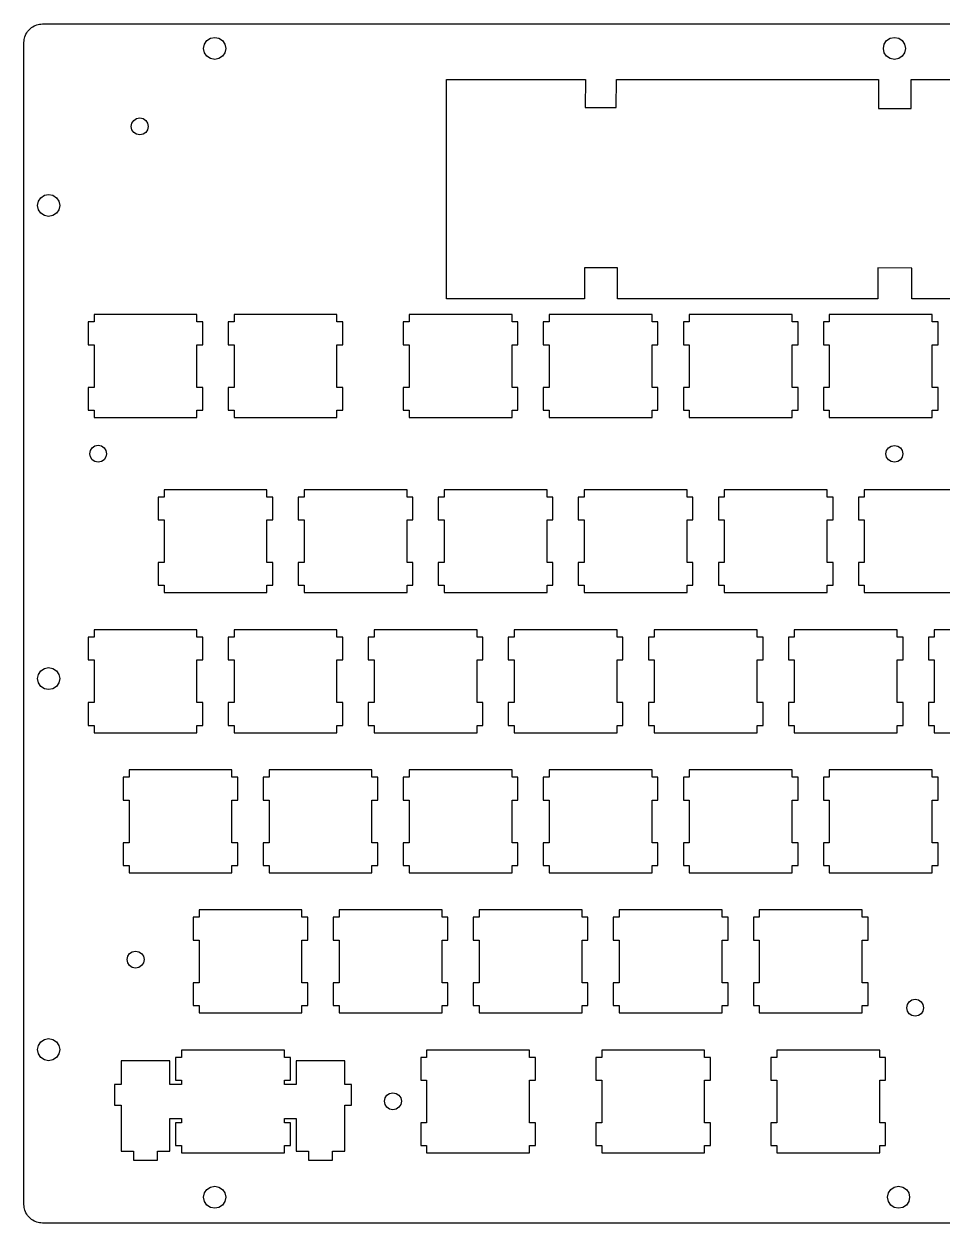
# Model space of a CAD drawing. Extents: x 0 to 238, y 0 to 163.
# Drawn here: x 0.1 to 125, y 0.1 to 163.2 of the extents above; entities that cross this region are included whole.
import ezdxf

# ---------------------------------------------------------------- set-up
doc = ezdxf.new("R2010")
doc.units = 0
doc.layers.get('0').update_dxf_attribs({"linetype": 'CONTINUOUS'})

msp = doc.modelspace()

# ---------------------------------------------------------------- linework, layer by layer
at = {"color": 5}
for p, q in [((1.82866, 163.041), (2.01745, 163.095)), ((2.01745, 163.095), (2.209, 163.134)), ((2.209, 163.134), (2.40468, 163.157)), ((2.40468, 163.157), (2.60036, 163.164)), ((2.60036, 163.164), (235.439, 163.164)), ((0.1695, 161.247), (0.22324, 161.436)), ((0.22324, 161.436), (0.29077, 161.621)), ((0.29077, 161.621), (0.37345, 161.798)), ((0.37345, 161.798), (0.46853, 161.971)), ((0.46853, 161.971), (0.5774, 162.133)), ((0.5774, 162.133), (0.69867, 162.287)), ((0.69867, 162.287), (0.83234, 162.432)), ((0.83234, 162.432), (0.97703, 162.566)), ((0.97703, 162.566), (1.13137, 162.687)), ((1.13137, 162.687), (1.29398, 162.796)), ((1.29398, 162.796), (1.46623, 162.891)), ((1.46623, 162.891), (1.644, 162.974)), ((1.644, 162.974), (1.82866, 163.041)), ((0.1006, 160.664), (0.10749, 160.86)), ((0.1006, 2.60036), (0.1006, 160.664)), ((0.10749, 160.86), (0.13091, 161.055)), ((0.13091, 161.055), (0.1695, 161.247)), ((24.5401, 159.841), (24.6572, 160.426)), ((24.6572, 159.258), (24.5401, 159.841)), ((24.6572, 160.426), (24.9783, 160.903)), ((24.9783, 160.903), (25.4551, 161.224)), ((25.4551, 161.224), (26.0408, 161.341)), ((26.0408, 161.341), (26.6237, 161.224)), ((26.6237, 161.224), (27.1005, 160.903)), ((27.1005, 160.903), (27.4216, 160.426)), ((27.4216, 160.426), (27.5401, 159.841)), ((27.5401, 159.841), (27.4216, 159.258)), ((117.001, 159.841), (117.118, 160.426)), ((117.118, 159.258), (117.001, 159.841)), ((117.118, 160.426), (117.44, 160.903)), ((117.44, 160.903), (117.917, 161.224)), ((117.917, 161.224), (118.502, 161.341)), ((118.502, 161.341), (119.085, 161.224)), ((119.085, 161.224), (119.561, 160.903)), ((119.561, 160.903), (119.882, 160.426)), ((119.882, 160.426), (120.001, 159.841)), ((120.001, 159.841), (119.882, 159.258)), ((24.9783, 158.782), (24.6572, 159.258)), ((25.4551, 158.459), (24.9783, 158.782)), ((26.0408, 158.341), (25.4551, 158.459)), ((26.6237, 158.459), (26.0408, 158.341)), ((27.1005, 158.782), (26.6237, 158.459)), ((27.4216, 159.258), (27.1005, 158.782)), ((117.44, 158.782), (117.118, 159.258)), ((117.917, 158.459), (117.44, 158.782)), ((118.502, 158.341), (117.917, 158.459)), ((119.085, 158.459), (118.502, 158.341)), ((119.561, 158.782), (119.085, 158.459)), ((119.882, 159.258), (119.561, 158.782)), ((57.5497, 155.6), (76.4755, 155.6)), ((57.5497, 125.8), (57.5497, 155.6)), ((76.4755, 155.6), (76.4438, 151.801)), ((80.6676, 151.82), (80.7021, 155.6)), ((80.7021, 155.6), (116.346, 155.6)), ((116.346, 155.6), (116.344, 151.656)), ((120.766, 151.656), (120.758, 155.6)), ((120.758, 155.6), (156.37, 155.6)), ((76.4438, 151.801), (80.6676, 151.82)), ((116.344, 151.656), (120.766, 151.656)), ((14.7877, 149.681), (15.0344, 150.046)), ((15.0344, 150.046), (15.3996, 150.293)), ((15.3996, 150.293), (15.8474, 150.382)), ((15.8474, 150.382), (16.2939, 150.293)), ((16.2939, 150.293), (16.6605, 150.046)), ((16.6605, 150.046), (16.9072, 149.681)), ((14.6982, 149.233), (14.7877, 149.681)), ((14.7877, 148.787), (14.6982, 149.233)), ((15.0344, 148.42), (14.7877, 148.787)), ((15.3996, 148.174), (15.0344, 148.42)), ((16.6605, 148.42), (16.2939, 148.174)), ((16.9072, 148.787), (16.6605, 148.42)), ((16.9072, 149.681), (16.9981, 149.233)), ((16.9981, 149.233), (16.9072, 148.787)), ((15.8474, 148.083), (15.3996, 148.174)), ((16.2939, 148.174), (15.8474, 148.083)), ((1.95819, 138.482), (2.07532, 139.066)), ((2.07532, 139.066), (2.39779, 139.543)), ((2.39779, 139.543), (2.87459, 139.864)), ((2.87459, 139.864), (3.45888, 139.981)), ((3.45888, 139.981), (4.04177, 139.864)), ((4.04177, 139.864), (4.51859, 139.543)), ((4.51859, 139.543), (4.83969, 139.066)), ((4.83969, 139.066), (4.95819, 138.482)), ((2.07532, 137.898), (1.95819, 138.482)), ((2.39779, 137.421), (2.07532, 137.898)), ((2.87459, 137.1), (2.39779, 137.421)), ((3.45888, 136.981), (2.87459, 137.1)), ((4.04177, 137.1), (3.45888, 136.981)), ((4.51859, 137.421), (4.04177, 137.1)), ((4.83969, 137.898), (4.51859, 137.421)), ((4.95819, 138.482), (4.83969, 137.898)), ((80.8136, 130.004), (76.3531, 130)), ((76.3531, 130), (76.3545, 125.8)), ((80.8136, 125.8), (80.8136, 130.004)), ((116.26, 129.982), (116.254, 125.8)), ((120.878, 129.973), (116.26, 129.982)), ((120.887, 125.8), (120.878, 129.973)), ((76.3545, 125.8), (57.5497, 125.8)), ((116.254, 125.8), (80.8136, 125.8)), ((156.312, 125.8), (120.887, 125.8)), ((9.62561, 122.64), (8.82495, 122.64)), ((8.82495, 122.64), (8.82495, 119.539)), ((23.6265, 123.639), (9.62561, 123.639)), ((9.62561, 123.639), (9.62561, 122.64)), ((23.6265, 122.64), (23.6265, 123.639)), ((24.4257, 122.64), (23.6265, 122.64)), ((24.4257, 119.539), (24.4257, 122.64)), ((28.6756, 122.64), (27.8763, 122.64)), ((27.8763, 122.64), (27.8763, 119.539)), ((42.6766, 123.639), (28.6756, 123.639)), ((28.6756, 123.639), (28.6756, 122.64)), ((42.6766, 122.64), (42.6766, 123.639)), ((43.4756, 122.64), (42.6766, 122.64)), ((43.4756, 119.539), (43.4756, 122.64)), ((52.488, 122.64), (51.6876, 122.64)), ((51.6876, 122.64), (51.6876, 119.539)), ((66.4877, 123.639), (52.488, 123.639)), ((52.488, 123.639), (52.488, 122.64)), ((66.4877, 122.64), (66.4877, 123.639)), ((67.2881, 122.64), (66.4877, 122.64)), ((67.2881, 119.539), (67.2881, 122.64)), ((71.538, 122.64), (70.7376, 122.64)), ((70.7376, 122.64), (70.7376, 119.539)), ((85.5377, 123.639), (71.538, 123.639)), ((71.538, 123.639), (71.538, 122.64)), ((85.5377, 122.64), (85.5377, 123.639)), ((86.3381, 122.64), (85.5377, 122.64)), ((86.3381, 119.539), (86.3381, 122.64)), ((90.588, 122.64), (89.7876, 122.64)), ((89.7876, 122.64), (89.7876, 119.539)), ((104.588, 123.639), (90.588, 123.639)), ((90.588, 123.639), (90.588, 122.64)), ((104.588, 122.64), (104.588, 123.639)), ((105.388, 122.64), (104.588, 122.64)), ((105.388, 119.539), (105.388, 122.64)), ((109.638, 122.64), (108.838, 122.64)), ((108.838, 122.64), (108.838, 119.539)), ((123.638, 123.639), (109.638, 123.639)), ((109.638, 123.639), (109.638, 122.64)), ((123.638, 122.64), (123.638, 123.639)), ((124.437, 122.64), (123.638, 122.64)), ((124.437, 119.539), (124.437, 122.64)), ((8.82495, 119.539), (9.62561, 119.539)), ((9.62561, 119.539), (9.62561, 113.739)), ((23.6265, 113.739), (23.6265, 119.539)), ((23.6265, 119.539), (24.4257, 119.539)), ((27.8763, 119.539), (28.6756, 119.539)), ((28.6756, 119.539), (28.6756, 113.739)), ((42.6766, 113.739), (42.6766, 119.539)), ((42.6766, 119.539), (43.4756, 119.539)), ((51.6876, 119.539), (52.488, 119.539)), ((52.488, 119.539), (52.488, 113.739)), ((66.4877, 113.739), (66.4877, 119.539)), ((66.4877, 119.539), (67.2881, 119.539)), ((70.7376, 119.539), (71.538, 119.539)), ((71.538, 119.539), (71.538, 113.739)), ((85.5377, 113.739), (85.5377, 119.539)), ((85.5377, 119.539), (86.3381, 119.539)), ((89.7876, 119.539), (90.588, 119.539)), ((90.588, 119.539), (90.588, 113.739)), ((104.588, 113.739), (104.588, 119.539)), ((104.588, 119.539), (105.388, 119.539)), ((108.838, 119.539), (109.638, 119.539)), ((109.638, 119.539), (109.638, 113.739)), ((123.638, 113.739), (123.638, 119.539)), ((123.638, 119.539), (124.437, 119.539)), ((9.62561, 113.739), (8.82495, 113.739)), ((8.82495, 113.739), (8.82495, 110.64)), ((24.4257, 113.739), (23.6265, 113.739)), ((24.4257, 110.64), (24.4257, 113.739)), ((28.6756, 113.739), (27.8763, 113.739)), ((27.8763, 113.739), (27.8763, 110.64)), ((43.4756, 113.739), (42.6766, 113.739)), ((43.4756, 110.64), (43.4756, 113.739)), ((52.488, 113.739), (51.6876, 113.739)), ((51.6876, 113.739), (51.6876, 110.64)), ((67.2881, 113.739), (66.4877, 113.739)), ((67.2881, 110.64), (67.2881, 113.739)), ((71.538, 113.739), (70.7376, 113.739)), ((70.7376, 113.739), (70.7376, 110.64)), ((86.3381, 113.739), (85.5377, 113.739)), ((86.3381, 110.64), (86.3381, 113.739)), ((90.588, 113.739), (89.7876, 113.739)), ((89.7876, 113.739), (89.7876, 110.64)), ((105.388, 113.739), (104.588, 113.739)), ((105.388, 110.64), (105.388, 113.739)), ((109.638, 113.739), (108.838, 113.739)), ((108.838, 113.739), (108.838, 110.64)), ((124.437, 113.739), (123.638, 113.739)), ((124.437, 110.64), (124.437, 113.739)), ((8.82495, 110.64), (9.62561, 110.64)), ((9.62561, 110.64), (9.62561, 109.639)), ((9.62561, 109.639), (23.6265, 109.639)), ((23.6265, 109.639), (23.6265, 110.64)), ((23.6265, 110.64), (24.4257, 110.64)), ((27.8763, 110.64), (28.6756, 110.64)), ((28.6756, 110.64), (28.6756, 109.639)), ((28.6756, 109.639), (42.6766, 109.639)), ((42.6766, 109.639), (42.6766, 110.64)), ((42.6766, 110.64), (43.4756, 110.64)), ((51.6876, 110.64), (52.488, 110.64)), ((52.488, 110.64), (52.488, 109.639)), ((52.488, 109.639), (66.4877, 109.639)), ((66.4877, 109.639), (66.4877, 110.64)), ((66.4877, 110.64), (67.2881, 110.64)), ((70.7376, 110.64), (71.538, 110.64)), ((71.538, 110.64), (71.538, 109.639)), ((71.538, 109.639), (85.5377, 109.639)), ((85.5377, 109.639), (85.5377, 110.64)), ((85.5377, 110.64), (86.3381, 110.64)), ((89.7876, 110.64), (90.588, 110.64)), ((90.588, 110.64), (90.588, 109.639)), ((90.588, 109.639), (104.588, 109.639)), ((104.588, 109.639), (104.588, 110.64)), ((104.588, 110.64), (105.388, 110.64)), ((108.838, 110.64), (109.638, 110.64)), ((109.638, 110.64), (109.638, 109.639)), ((109.638, 109.639), (123.638, 109.639)), ((123.638, 109.639), (123.638, 110.64)), ((123.638, 110.64), (124.437, 110.64)), ((9.04681, 104.723), (9.13638, 105.17)), ((9.13638, 104.276), (9.04681, 104.723)), ((9.13638, 105.17), (9.38308, 105.537)), ((9.38308, 105.537), (9.74961, 105.784)), ((9.74961, 105.784), (10.1975, 105.873)), ((10.1975, 105.873), (10.644, 105.784)), ((10.644, 105.784), (11.0091, 105.537)), ((11.0091, 105.537), (11.2558, 105.17)), ((11.2558, 105.17), (11.3468, 104.723)), ((11.3468, 104.723), (11.2558, 104.276)), ((117.351, 104.708), (117.44, 105.155)), ((117.44, 104.261), (117.351, 104.708)), ((117.44, 105.155), (117.687, 105.52)), ((117.687, 105.52), (118.054, 105.767)), ((118.054, 105.767), (118.502, 105.857)), ((118.502, 105.857), (118.948, 105.767)), ((118.948, 105.767), (119.313, 105.52)), ((119.313, 105.52), (119.56, 105.155)), ((119.56, 105.155), (119.651, 104.708)), ((119.651, 104.708), (119.56, 104.261)), ((9.38308, 103.911), (9.13638, 104.276)), ((9.74961, 103.664), (9.38308, 103.911)), ((10.1975, 103.573), (9.74961, 103.664)), ((10.644, 103.664), (10.1975, 103.573)), ((11.0091, 103.911), (10.644, 103.664)), ((11.2558, 104.276), (11.0091, 103.911)), ((117.687, 103.894), (117.44, 104.261)), ((118.054, 103.648), (117.687, 103.894)), ((118.502, 103.557), (118.054, 103.648)), ((118.948, 103.648), (118.502, 103.557)), ((119.313, 103.894), (118.948, 103.648)), ((119.56, 104.261), (119.313, 103.894)), ((33.1501, 99.8266), (19.1506, 99.8266)), ((19.1506, 99.8266), (19.1506, 98.8261)), ((33.1501, 98.8261), (33.1501, 99.8266)), ((52.2002, 99.8266), (38.2005, 99.8266)), ((38.2005, 99.8266), (38.2005, 98.8261)), ((52.2002, 98.8261), (52.2002, 99.8266)), ((71.2502, 99.8266), (57.2505, 99.8266)), ((57.2505, 99.8266), (57.2505, 98.8261)), ((71.2502, 98.8261), (71.2502, 99.8266)), ((90.3002, 99.8266), (76.3005, 99.8266)), ((76.3005, 99.8266), (76.3005, 98.8261)), ((90.3002, 98.8261), (90.3002, 99.8266)), ((109.35, 99.8266), (95.3505, 99.8266)), ((95.3505, 99.8266), (95.3505, 98.8261)), ((109.35, 98.8261), (109.35, 99.8266)), ((128.4, 99.8266), (114.401, 99.8266)), ((114.401, 99.8266), (114.401, 98.8261)), ((19.1506, 98.8261), (18.3499, 98.8261)), ((18.3499, 98.8261), (18.3499, 95.727)), ((33.9494, 98.8261), (33.1501, 98.8261)), ((33.9494, 95.727), (33.9494, 98.8261)), ((38.2005, 98.8261), (37.4015, 98.8261)), ((37.4015, 98.8261), (37.4015, 95.727)), ((52.9992, 98.8261), (52.2002, 98.8261)), ((52.9992, 95.727), (52.9992, 98.8261)), ((57.2505, 98.8261), (56.4501, 98.8261)), ((56.4501, 98.8261), (56.4501, 95.727)), ((72.0492, 98.8261), (71.2502, 98.8261)), ((72.0492, 95.727), (72.0492, 98.8261)), ((76.3005, 98.8261), (75.5001, 98.8261)), ((75.5001, 98.8261), (75.5001, 95.727)), ((91.0992, 98.8261), (90.3002, 98.8261)), ((91.0992, 95.727), (91.0992, 98.8261)), ((95.3505, 98.8261), (94.5501, 98.8261)), ((94.5501, 98.8261), (94.5501, 95.727)), ((110.149, 98.8261), (109.35, 98.8261)), ((110.149, 95.727), (110.149, 98.8261)), ((114.401, 98.8261), (113.6, 98.8261)), ((113.6, 98.8261), (113.6, 95.727)), ((18.3499, 95.727), (19.1506, 95.727)), ((19.1506, 95.727), (19.1506, 89.9266)), ((33.1501, 89.9266), (33.1501, 95.727)), ((33.1501, 95.727), (33.9494, 95.727)), ((37.4015, 95.727), (38.2005, 95.727)), ((38.2005, 95.727), (38.2005, 89.9266)), ((52.2002, 89.9266), (52.2002, 95.727)), ((52.2002, 95.727), (52.9992, 95.727)), ((56.4501, 95.727), (57.2505, 95.727)), ((57.2505, 95.727), (57.2505, 89.9266)), ((71.2502, 89.9266), (71.2502, 95.727)), ((71.2502, 95.727), (72.0492, 95.727)), ((75.5001, 95.727), (76.3005, 95.727)), ((76.3005, 95.727), (76.3005, 89.9266)), ((90.3002, 89.9266), (90.3002, 95.727)), ((90.3002, 95.727), (91.0992, 95.727)), ((94.5501, 95.727), (95.3505, 95.727)), ((95.3505, 95.727), (95.3505, 89.9266)), ((109.35, 89.9266), (109.35, 95.727)), ((109.35, 95.727), (110.149, 95.727)), ((113.6, 95.727), (114.401, 95.727)), ((114.401, 95.727), (114.401, 89.9266)), ((19.1506, 89.9266), (18.3499, 89.9266)), ((18.3499, 89.9266), (18.3499, 86.826)), ((33.9494, 89.9266), (33.1501, 89.9266)), ((33.9494, 86.826), (33.9494, 89.9266)), ((38.2005, 89.9266), (37.4015, 89.9266)), ((37.4015, 89.9266), (37.4015, 86.826)), ((52.9992, 89.9266), (52.2002, 89.9266)), ((52.9992, 86.826), (52.9992, 89.9266)), ((57.2505, 89.9266), (56.4501, 89.9266)), ((56.4501, 89.9266), (56.4501, 86.826)), ((72.0492, 89.9266), (71.2502, 89.9266)), ((72.0492, 86.826), (72.0492, 89.9266)), ((76.3005, 89.9266), (75.5001, 89.9266)), ((75.5001, 89.9266), (75.5001, 86.826)), ((91.0992, 89.9266), (90.3002, 89.9266)), ((91.0992, 86.826), (91.0992, 89.9266)), ((95.3505, 89.9266), (94.5501, 89.9266)), ((94.5501, 89.9266), (94.5501, 86.826)), ((110.149, 89.9266), (109.35, 89.9266)), ((110.149, 86.826), (110.149, 89.9266)), ((114.401, 89.9266), (113.6, 89.9266)), ((113.6, 89.9266), (113.6, 86.826)), ((18.3499, 86.826), (19.1506, 86.826)), ((19.1506, 86.826), (19.1506, 85.827)), ((33.1501, 85.827), (33.1501, 86.826)), ((33.1501, 86.826), (33.9494, 86.826)), ((37.4015, 86.826), (38.2005, 86.826)), ((38.2005, 86.826), (38.2005, 85.827)), ((52.2002, 85.827), (52.2002, 86.826)), ((52.2002, 86.826), (52.9992, 86.826)), ((56.4501, 86.826), (57.2505, 86.826)), ((57.2505, 86.826), (57.2505, 85.827)), ((71.2502, 85.827), (71.2502, 86.826)), ((71.2502, 86.826), (72.0492, 86.826)), ((75.5001, 86.826), (76.3005, 86.826)), ((76.3005, 86.826), (76.3005, 85.827)), ((90.3002, 85.827), (90.3002, 86.826)), ((90.3002, 86.826), (91.0992, 86.826)), ((94.5501, 86.826), (95.3505, 86.826)), ((95.3505, 86.826), (95.3505, 85.827)), ((109.35, 85.827), (109.35, 86.826)), ((109.35, 86.826), (110.149, 86.826)), ((113.6, 86.826), (114.401, 86.826)), ((114.401, 86.826), (114.401, 85.827)), ((19.1506, 85.827), (33.1501, 85.827)), ((38.2005, 85.827), (52.2002, 85.827)), ((57.2505, 85.827), (71.2502, 85.827)), ((76.3005, 85.827), (90.3002, 85.827)), ((95.3505, 85.827), (109.35, 85.827)), ((114.401, 85.827), (128.4, 85.827)), ((23.6265, 80.7766), (9.62561, 80.7766)), ((9.62561, 80.7766), (9.62561, 79.7761)), ((23.6265, 79.7761), (23.6265, 80.7766)), ((42.6766, 80.7766), (28.6756, 80.7766)), ((28.6756, 80.7766), (28.6756, 79.7761)), ((42.6766, 79.7761), (42.6766, 80.7766)), ((61.7266, 80.7766), (47.7255, 80.7766)), ((47.7255, 80.7766), (47.7255, 79.7761)), ((61.7266, 79.7761), (61.7266, 80.7766)), ((80.7766, 80.7766), (66.7755, 80.7766)), ((66.7755, 80.7766), (66.7755, 79.7761)), ((80.7766, 79.7761), (80.7766, 80.7766)), ((99.8266, 80.7766), (85.8255, 80.7766)), ((85.8255, 80.7766), (85.8255, 79.7761)), ((99.8266, 79.7761), (99.8266, 80.7766)), ((118.875, 80.7766), (104.876, 80.7766)), ((104.876, 80.7766), (104.876, 79.7761)), ((118.875, 79.7761), (118.875, 80.7766)), ((137.927, 80.7766), (123.926, 80.7766)), ((123.926, 80.7766), (123.926, 79.7761)), ((9.62561, 79.7761), (8.82495, 79.7761)), ((8.82495, 79.7761), (8.82495, 76.677)), ((24.4257, 79.7761), (23.6265, 79.7761)), ((24.4257, 76.677), (24.4257, 79.7761)), ((28.6756, 79.7761), (27.8763, 79.7761)), ((27.8763, 79.7761), (27.8763, 76.677)), ((43.4756, 79.7761), (42.6766, 79.7761)), ((43.4756, 76.677), (43.4756, 79.7761)), ((47.7255, 79.7761), (46.9265, 79.7761)), ((46.9265, 79.7761), (46.9265, 76.677)), ((62.5256, 79.7761), (61.7266, 79.7761)), ((62.5256, 76.677), (62.5256, 79.7761)), ((66.7755, 79.7761), (65.9765, 79.7761)), ((65.9765, 79.7761), (65.9765, 76.677)), ((81.5756, 79.7761), (80.7766, 79.7761)), ((81.5756, 76.677), (81.5756, 79.7761)), ((85.8255, 79.7761), (85.0265, 79.7761)), ((85.0265, 79.7761), (85.0265, 76.677)), ((100.624, 79.7761), (99.8266, 79.7761)), ((100.624, 76.677), (100.624, 79.7761)), ((104.876, 79.7761), (104.076, 79.7761)), ((104.076, 79.7761), (104.076, 76.677)), ((119.674, 79.7761), (118.875, 79.7761)), ((119.674, 76.677), (119.674, 79.7761)), ((123.926, 79.7761), (123.125, 79.7761)), ((123.125, 79.7761), (123.125, 76.677)), ((8.82495, 76.677), (9.62561, 76.677)), ((9.62561, 76.677), (9.62561, 70.8766)), ((23.6265, 70.8766), (23.6265, 76.677)), ((23.6265, 76.677), (24.4257, 76.677)), ((27.8763, 76.677), (28.6756, 76.677)), ((28.6756, 76.677), (28.6756, 70.8766)), ((42.6766, 70.8766), (42.6766, 76.677)), ((42.6766, 76.677), (43.4756, 76.677)), ((46.9265, 76.677), (47.7255, 76.677)), ((47.7255, 76.677), (47.7255, 70.8766)), ((61.7266, 70.8766), (61.7266, 76.677)), ((61.7266, 76.677), (62.5256, 76.677)), ((65.9765, 76.677), (66.7755, 76.677)), ((66.7755, 76.677), (66.7755, 70.8766)), ((80.7766, 70.8766), (80.7766, 76.677)), ((80.7766, 76.677), (81.5756, 76.677)), ((85.0265, 76.677), (85.8255, 76.677)), ((85.8255, 76.677), (85.8255, 70.8766)), ((99.8266, 70.8766), (99.8266, 76.677)), ((99.8266, 76.677), (100.624, 76.677)), ((104.076, 76.677), (104.876, 76.677)), ((104.876, 76.677), (104.876, 70.8766)), ((118.875, 70.8766), (118.875, 76.677)), ((118.875, 76.677), (119.674, 76.677)), ((123.125, 76.677), (123.926, 76.677)), ((123.926, 76.677), (123.926, 70.8766)), ((2.07532, 74.7187), (2.39779, 75.1953)), ((2.39779, 75.1953), (2.87459, 75.5177)), ((2.87459, 75.5177), (3.45888, 75.6348)), ((3.45888, 75.6348), (4.04177, 75.5177)), ((4.04177, 75.5177), (4.51859, 75.1953)), ((4.51859, 75.1953), (4.83969, 74.7187)), ((1.95819, 74.1345), (2.07532, 74.7187)), ((2.07532, 73.5513), (1.95819, 74.1345)), ((2.39779, 73.0747), (2.07532, 73.5513)), ((4.83969, 73.5513), (4.51859, 73.0747)), ((4.83969, 74.7187), (4.95819, 74.1345)), ((4.95819, 74.1345), (4.83969, 73.5513)), ((2.87459, 72.7534), (2.39779, 73.0747)), ((3.45888, 72.6352), (2.87459, 72.7534)), ((4.04177, 72.7534), (3.45888, 72.6352)), ((4.51859, 73.0747), (4.04177, 72.7534)), ((9.62561, 70.8766), (8.82495, 70.8766)), ((8.82495, 70.8766), (8.82495, 67.776)), ((24.4257, 70.8766), (23.6265, 70.8766)), ((24.4257, 67.776), (24.4257, 70.8766)), ((28.6756, 70.8766), (27.8763, 70.8766)), ((27.8763, 70.8766), (27.8763, 67.776)), ((43.4756, 70.8766), (42.6766, 70.8766)), ((43.4756, 67.776), (43.4756, 70.8766)), ((47.7255, 70.8766), (46.9265, 70.8766)), ((46.9265, 70.8766), (46.9265, 67.776)), ((62.5256, 70.8766), (61.7266, 70.8766)), ((62.5256, 67.776), (62.5256, 70.8766)), ((66.7755, 70.8766), (65.9765, 70.8766)), ((65.9765, 70.8766), (65.9765, 67.776)), ((81.5756, 70.8766), (80.7766, 70.8766)), ((81.5756, 67.776), (81.5756, 70.8766)), ((85.8255, 70.8766), (85.0265, 70.8766)), ((85.0265, 70.8766), (85.0265, 67.776)), ((100.624, 70.8766), (99.8266, 70.8766)), ((100.624, 67.776), (100.624, 70.8766)), ((104.876, 70.8766), (104.076, 70.8766)), ((104.076, 70.8766), (104.076, 67.776)), ((119.674, 70.8766), (118.875, 70.8766)), ((119.674, 67.776), (119.674, 70.8766)), ((123.926, 70.8766), (123.125, 70.8766)), ((123.125, 70.8766), (123.125, 67.776)), ((8.82495, 67.776), (9.62561, 67.776)), ((9.62561, 67.776), (9.62561, 66.777)), ((23.6265, 66.777), (23.6265, 67.776)), ((23.6265, 67.776), (24.4257, 67.776)), ((27.8763, 67.776), (28.6756, 67.776)), ((28.6756, 67.776), (28.6756, 66.777)), ((42.6766, 66.777), (42.6766, 67.776)), ((42.6766, 67.776), (43.4756, 67.776)), ((46.9265, 67.776), (47.7255, 67.776)), ((47.7255, 67.776), (47.7255, 66.777)), ((61.7266, 66.777), (61.7266, 67.776)), ((61.7266, 67.776), (62.5256, 67.776)), ((65.9765, 67.776), (66.7755, 67.776)), ((66.7755, 67.776), (66.7755, 66.777)), ((80.7766, 66.777), (80.7766, 67.776)), ((80.7766, 67.776), (81.5756, 67.776)), ((85.0265, 67.776), (85.8255, 67.776)), ((85.8255, 67.776), (85.8255, 66.777)), ((99.8266, 66.777), (99.8266, 67.776)), ((99.8266, 67.776), (100.624, 67.776)), ((104.076, 67.776), (104.876, 67.776)), ((104.876, 67.776), (104.876, 66.777)), ((118.875, 66.777), (118.875, 67.776)), ((118.875, 67.776), (119.674, 67.776)), ((123.125, 67.776), (123.926, 67.776)), ((123.926, 67.776), (123.926, 66.777)), ((9.62561, 66.777), (23.6265, 66.777)), ((28.6756, 66.777), (42.6766, 66.777)), ((47.7255, 66.777), (61.7266, 66.777)), ((66.7755, 66.777), (80.7766, 66.777)), ((85.8255, 66.777), (99.8266, 66.777)), ((104.876, 66.777), (118.875, 66.777)), ((123.926, 66.777), (137.927, 66.777)), ((14.3881, 60.7261), (13.5874, 60.7261)), ((13.5874, 60.7261), (13.5874, 57.627)), ((28.3876, 61.7266), (14.3881, 61.7266)), ((14.3881, 61.7266), (14.3881, 60.7261)), ((28.3876, 60.7261), (28.3876, 61.7266)), ((29.1882, 60.7261), (28.3876, 60.7261)), ((29.1882, 57.627), (29.1882, 60.7261)), ((33.4381, 60.7261), (32.6374, 60.7261)), ((32.6374, 60.7261), (32.6374, 57.627)), ((47.4377, 61.7266), (33.4381, 61.7266)), ((33.4381, 61.7266), (33.4381, 60.7261)), ((47.4377, 60.7261), (47.4377, 61.7266)), ((48.2381, 60.7261), (47.4377, 60.7261)), ((48.2381, 57.627), (48.2381, 60.7261)), ((52.488, 60.7261), (51.6876, 60.7261)), ((51.6876, 60.7261), (51.6876, 57.627)), ((66.4877, 61.7266), (52.488, 61.7266)), ((52.488, 61.7266), (52.488, 60.7261)), ((66.4877, 60.7261), (66.4877, 61.7266)), ((67.2881, 60.7261), (66.4877, 60.7261)), ((67.2881, 57.627), (67.2881, 60.7261)), ((71.538, 60.7261), (70.7376, 60.7261)), ((70.7376, 60.7261), (70.7376, 57.627)), ((85.5377, 61.7266), (71.538, 61.7266)), ((71.538, 61.7266), (71.538, 60.7261)), ((85.5377, 60.7261), (85.5377, 61.7266)), ((86.3381, 60.7261), (85.5377, 60.7261)), ((86.3381, 57.627), (86.3381, 60.7261)), ((90.588, 60.7261), (89.7876, 60.7261)), ((89.7876, 60.7261), (89.7876, 57.627)), ((104.588, 61.7266), (90.588, 61.7266)), ((90.588, 61.7266), (90.588, 60.7261)), ((104.588, 60.7261), (104.588, 61.7266)), ((105.388, 60.7261), (104.588, 60.7261)), ((105.388, 57.627), (105.388, 60.7261)), ((109.638, 60.7261), (108.838, 60.7261)), ((108.838, 60.7261), (108.838, 57.627)), ((123.638, 61.7266), (109.638, 61.7266)), ((109.638, 61.7266), (109.638, 60.7261)), ((123.638, 60.7261), (123.638, 61.7266)), ((124.437, 60.7261), (123.638, 60.7261)), ((124.437, 57.627), (124.437, 60.7261)), ((13.5874, 57.627), (14.3881, 57.627)), ((14.3881, 57.627), (14.3881, 51.8266)), ((28.3876, 51.8266), (28.3876, 57.627)), ((28.3876, 57.627), (29.1882, 57.627)), ((32.6374, 57.627), (33.4381, 57.627)), ((33.4381, 57.627), (33.4381, 51.8266)), ((47.4377, 51.8266), (47.4377, 57.627)), ((47.4377, 57.627), (48.2381, 57.627)), ((51.6876, 57.627), (52.488, 57.627)), ((52.488, 57.627), (52.488, 51.8266)), ((66.4877, 51.8266), (66.4877, 57.627)), ((66.4877, 57.627), (67.2881, 57.627)), ((70.7376, 57.627), (71.538, 57.627)), ((71.538, 57.627), (71.538, 51.8266)), ((85.5377, 51.8266), (85.5377, 57.627)), ((85.5377, 57.627), (86.3381, 57.627)), ((89.7876, 57.627), (90.588, 57.627)), ((90.588, 57.627), (90.588, 51.8266)), ((104.588, 51.8266), (104.588, 57.627)), ((104.588, 57.627), (105.388, 57.627)), ((108.838, 57.627), (109.638, 57.627)), ((109.638, 57.627), (109.638, 51.8266)), ((123.638, 51.8266), (123.638, 57.627)), ((123.638, 57.627), (124.437, 57.627)), ((14.3881, 51.8266), (13.5874, 51.8266)), ((13.5874, 51.8266), (13.5874, 48.726)), ((29.1882, 51.8266), (28.3876, 51.8266)), ((29.1882, 48.726), (29.1882, 51.8266)), ((33.4381, 51.8266), (32.6374, 51.8266)), ((32.6374, 51.8266), (32.6374, 48.726)), ((48.2381, 51.8266), (47.4377, 51.8266)), ((48.2381, 48.726), (48.2381, 51.8266)), ((52.488, 51.8266), (51.6876, 51.8266)), ((51.6876, 51.8266), (51.6876, 48.726)), ((67.2881, 51.8266), (66.4877, 51.8266)), ((67.2881, 48.726), (67.2881, 51.8266)), ((71.538, 51.8266), (70.7376, 51.8266)), ((70.7376, 51.8266), (70.7376, 48.726)), ((86.3381, 51.8266), (85.5377, 51.8266)), ((86.3381, 48.726), (86.3381, 51.8266)), ((90.588, 51.8266), (89.7876, 51.8266)), ((89.7876, 51.8266), (89.7876, 48.726)), ((105.388, 51.8266), (104.588, 51.8266)), ((105.388, 48.726), (105.388, 51.8266)), ((109.638, 51.8266), (108.838, 51.8266)), ((108.838, 51.8266), (108.838, 48.726)), ((124.437, 51.8266), (123.638, 51.8266)), ((124.437, 48.726), (124.437, 51.8266)), ((13.5874, 48.726), (14.3881, 48.726)), ((14.3881, 48.726), (14.3881, 47.727)), ((14.3881, 47.727), (28.3876, 47.727)), ((28.3876, 47.727), (28.3876, 48.726)), ((28.3876, 48.726), (29.1882, 48.726)), ((32.6374, 48.726), (33.4381, 48.726)), ((33.4381, 48.726), (33.4381, 47.727)), ((33.4381, 47.727), (47.4377, 47.727)), ((47.4377, 47.727), (47.4377, 48.726)), ((47.4377, 48.726), (48.2381, 48.726)), ((51.6876, 48.726), (52.488, 48.726)), ((52.488, 48.726), (52.488, 47.727)), ((52.488, 47.727), (66.4877, 47.727)), ((66.4877, 47.727), (66.4877, 48.726)), ((66.4877, 48.726), (67.2881, 48.726)), ((70.7376, 48.726), (71.538, 48.726)), ((71.538, 48.726), (71.538, 47.727)), ((71.538, 47.727), (85.5377, 47.727)), ((85.5377, 47.727), (85.5377, 48.726)), ((85.5377, 48.726), (86.3381, 48.726)), ((89.7876, 48.726), (90.588, 48.726)), ((90.588, 48.726), (90.588, 47.727)), ((90.588, 47.727), (104.588, 47.727)), ((104.588, 47.727), (104.588, 48.726)), ((104.588, 48.726), (105.388, 48.726)), ((108.838, 48.726), (109.638, 48.726)), ((109.638, 48.726), (109.638, 47.727)), ((109.638, 47.727), (123.638, 47.727)), ((123.638, 47.727), (123.638, 48.726)), ((123.638, 48.726), (124.437, 48.726)), ((37.9127, 42.6766), (23.9131, 42.6766)), ((23.9131, 42.6766), (23.9131, 41.6761)), ((37.9127, 41.6761), (37.9127, 42.6766)), ((56.9627, 42.6766), (42.963, 42.6766)), ((42.963, 42.6766), (42.963, 41.6761)), ((56.9627, 41.6761), (56.9627, 42.6766)), ((76.0127, 42.6766), (62.013, 42.6766)), ((62.013, 42.6766), (62.013, 41.6761)), ((76.0127, 41.6761), (76.0127, 42.6766)), ((95.0627, 42.6766), (81.063, 42.6766)), ((81.063, 42.6766), (81.063, 41.6761)), ((95.0627, 41.6761), (95.0627, 42.6766)), ((114.113, 42.6766), (100.113, 42.6766)), ((100.113, 42.6766), (100.113, 41.6761)), ((114.113, 41.6761), (114.113, 42.6766)), ((23.9131, 41.6761), (23.1124, 41.6761)), ((23.1124, 41.6761), (23.1124, 38.577)), ((38.7131, 41.6761), (37.9127, 41.6761)), ((38.7131, 38.577), (38.7131, 41.6761)), ((42.963, 41.6761), (42.1626, 41.6761)), ((42.1626, 41.6761), (42.1626, 38.577)), ((57.7631, 41.6761), (56.9627, 41.6761)), ((57.7631, 38.577), (57.7631, 41.6761)), ((62.013, 41.6761), (61.2126, 41.6761)), ((61.2126, 41.6761), (61.2126, 38.577)), ((76.8131, 41.6761), (76.0127, 41.6761)), ((76.8131, 38.577), (76.8131, 41.6761)), ((81.063, 41.6761), (80.2626, 41.6761)), ((80.2626, 41.6761), (80.2626, 38.577)), ((95.8631, 41.6761), (95.0627, 41.6761)), ((95.8631, 38.577), (95.8631, 41.6761)), ((100.113, 41.6761), (99.3126, 41.6761)), ((99.3126, 41.6761), (99.3126, 38.577)), ((114.913, 41.6761), (114.113, 41.6761)), ((114.913, 38.577), (114.913, 41.6761)), ((23.1124, 38.577), (23.9131, 38.577)), ((23.9131, 38.577), (23.9131, 32.7767)), ((37.9127, 32.7767), (37.9127, 38.577)), ((37.9127, 38.577), (38.7131, 38.577)), ((42.1626, 38.577), (42.963, 38.577)), ((42.963, 38.577), (42.963, 32.7767)), ((56.9627, 32.7767), (56.9627, 38.577)), ((56.9627, 38.577), (57.7631, 38.577)), ((61.2126, 38.577), (62.013, 38.577)), ((62.013, 38.577), (62.013, 32.7767)), ((76.0127, 32.7767), (76.0127, 38.577)), ((76.0127, 38.577), (76.8131, 38.577)), ((80.2626, 38.577), (81.063, 38.577)), ((81.063, 38.577), (81.063, 32.7767)), ((95.0627, 32.7767), (95.0627, 38.577)), ((95.0627, 38.577), (95.8631, 38.577)), ((99.3126, 38.577), (100.113, 38.577)), ((100.113, 38.577), (100.113, 32.7767)), ((114.113, 32.7767), (114.113, 38.577)), ((114.113, 38.577), (114.913, 38.577)), ((14.1277, 35.9311), (14.2172, 36.3788)), ((14.2172, 35.4845), (14.1277, 35.9311)), ((14.2172, 36.3788), (14.4639, 36.7453)), ((14.4639, 36.7453), (14.8291, 36.9919)), ((14.8291, 36.9919), (15.2769, 37.0815)), ((15.2769, 37.0815), (15.7234, 36.9919)), ((15.7234, 36.9919), (16.09, 36.7453)), ((16.09, 36.7453), (16.3366, 36.3788)), ((16.3366, 36.3788), (16.4276, 35.9311)), ((16.4276, 35.9311), (16.3366, 35.4845)), ((14.4639, 35.1193), (14.2172, 35.4845)), ((14.8291, 34.8726), (14.4639, 35.1193)), ((15.2769, 34.7817), (14.8291, 34.8726)), ((15.7234, 34.8726), (15.2769, 34.7817)), ((16.09, 35.1193), (15.7234, 34.8726)), ((16.3366, 35.4845), (16.09, 35.1193)), ((23.9131, 32.7767), (23.1124, 32.7767)), ((23.1124, 32.7767), (23.1124, 29.6761)), ((38.7131, 32.7767), (37.9127, 32.7767)), ((38.7131, 29.6761), (38.7131, 32.7767)), ((42.963, 32.7767), (42.1626, 32.7767)), ((42.1626, 32.7767), (42.1626, 29.6761)), ((57.7631, 32.7767), (56.9627, 32.7767)), ((57.7631, 29.6761), (57.7631, 32.7767)), ((62.013, 32.7767), (61.2126, 32.7767)), ((61.2126, 32.7767), (61.2126, 29.6761)), ((76.8131, 32.7767), (76.0127, 32.7767)), ((76.8131, 29.6761), (76.8131, 32.7767)), ((81.063, 32.7767), (80.2626, 32.7767)), ((80.2626, 32.7767), (80.2626, 29.6761)), ((95.8631, 32.7767), (95.0627, 32.7767)), ((95.8631, 29.6761), (95.8631, 32.7767)), ((100.113, 32.7767), (99.3126, 32.7767)), ((99.3126, 32.7767), (99.3126, 29.6761)), ((114.913, 32.7767), (114.113, 32.7767)), ((114.913, 29.6761), (114.913, 32.7767)), ((23.1124, 29.6761), (23.9131, 29.6761)), ((23.9131, 29.6761), (23.9131, 28.677)), ((37.9127, 28.677), (37.9127, 29.6761)), ((37.9127, 29.6761), (38.7131, 29.6761)), ((42.1626, 29.6761), (42.963, 29.6761)), ((42.963, 29.6761), (42.963, 28.677)), ((56.9627, 28.677), (56.9627, 29.6761)), ((56.9627, 29.6761), (57.7631, 29.6761)), ((61.2126, 29.6761), (62.013, 29.6761)), ((62.013, 29.6761), (62.013, 28.677)), ((76.0127, 28.677), (76.0127, 29.6761)), ((76.0127, 29.6761), (76.8131, 29.6761)), ((80.2626, 29.6761), (81.063, 29.6761)), ((81.063, 29.6761), (81.063, 28.677)), ((95.0627, 28.677), (95.0627, 29.6761)), ((95.0627, 29.6761), (95.8631, 29.6761)), ((99.3126, 29.6761), (100.113, 29.6761)), ((100.113, 29.6761), (100.113, 28.677)), ((114.113, 28.677), (114.113, 29.6761)), ((114.113, 29.6761), (114.913, 29.6761)), ((120.173, 29.3701), (120.263, 29.818)), ((120.263, 28.9236), (120.173, 29.3701)), ((120.263, 29.818), (120.51, 30.1845)), ((120.51, 30.1845), (120.876, 30.4312)), ((120.876, 30.4312), (121.324, 30.5208)), ((121.324, 30.5208), (121.77, 30.4312)), ((121.77, 30.4312), (122.136, 30.1845)), ((122.136, 30.1845), (122.382, 29.818)), ((122.382, 29.818), (122.473, 29.3701)), ((122.473, 29.3701), (122.382, 28.9236)), ((23.9131, 28.677), (37.9127, 28.677)), ((42.963, 28.677), (56.9627, 28.677)), ((62.013, 28.677), (76.0127, 28.677)), ((81.063, 28.677), (95.0627, 28.677)), ((100.113, 28.677), (114.113, 28.677)), ((120.51, 28.5585), (120.263, 28.9236)), ((120.876, 28.3118), (120.51, 28.5585)), ((121.324, 28.2208), (120.876, 28.3118)), ((121.77, 28.3118), (121.324, 28.2208)), ((122.136, 28.5585), (121.77, 28.3118)), ((122.382, 28.9236), (122.136, 28.5585)), ((2.07532, 24.2617), (2.39779, 24.7385)), ((2.39779, 24.7385), (2.87459, 25.0596)), ((2.87459, 25.0596), (3.45888, 25.1768)), ((3.45888, 25.1768), (4.04177, 25.0596)), ((4.04177, 25.0596), (4.51859, 24.7385)), ((4.51859, 24.7385), (4.83969, 24.2617)), ((1.95819, 23.6775), (2.07532, 24.2617)), ((2.07532, 23.0945), (1.95819, 23.6775)), ((2.39779, 22.6177), (2.07532, 23.0945)), ((4.83969, 23.0945), (4.51859, 22.6177)), ((4.83969, 24.2617), (4.95819, 23.6775)), ((4.95819, 23.6775), (4.83969, 23.0945)), ((35.5314, 23.6265), (21.5319, 23.6265)), ((21.5319, 23.6265), (21.5319, 22.626)), ((35.5314, 22.626), (35.5314, 23.6265)), ((68.8689, 23.6265), (54.8693, 23.6265)), ((54.8693, 23.6265), (54.8693, 22.626)), ((68.8689, 22.626), (68.8689, 23.6265)), ((92.6814, 23.6265), (78.6818, 23.6265)), ((78.6818, 23.6265), (78.6818, 22.626)), ((92.6814, 22.626), (92.6814, 23.6265)), ((116.494, 23.6265), (102.494, 23.6265)), ((102.494, 23.6265), (102.494, 22.626)), ((116.494, 22.626), (116.494, 23.6265)), ((2.87459, 22.2953), (2.39779, 22.6177)), ((3.45888, 22.1768), (2.87459, 22.2953)), ((4.04177, 22.2953), (3.45888, 22.1768)), ((4.51859, 22.6177), (4.04177, 22.2953)), ((19.9567, 22.1561), (13.3064, 22.1561)), ((13.3064, 22.1561), (13.3064, 18.926)), ((19.9567, 18.926), (19.9567, 22.1561)), ((21.5319, 22.626), (20.7326, 22.626)), ((20.7326, 22.626), (20.7326, 19.5268)), ((36.3319, 22.626), (35.5314, 22.626)), ((36.3319, 19.5268), (36.3319, 22.626)), ((43.7568, 22.1561), (37.1066, 22.1561)), ((37.1066, 22.1561), (37.1066, 18.926)), ((43.7568, 18.926), (43.7568, 22.1561)), ((54.8693, 22.626), (54.0688, 22.626)), ((54.0688, 22.626), (54.0688, 19.5268)), ((69.6694, 22.626), (68.8689, 22.626)), ((69.6694, 19.5268), (69.6694, 22.626)), ((78.6818, 22.626), (77.8828, 22.626)), ((77.8828, 22.626), (77.8828, 19.5268)), ((93.4819, 22.626), (92.6814, 22.626)), ((93.4819, 19.5268), (93.4819, 22.626)), ((102.494, 22.626), (101.694, 22.626)), ((101.694, 22.626), (101.694, 19.5268)), ((117.294, 22.626), (116.494, 22.626)), ((117.294, 19.5268), (117.294, 22.626)), ((13.3064, 18.926), (12.4327, 18.926)), ((12.4327, 18.926), (12.4327, 16.1258)), ((21.5319, 18.926), (19.9567, 18.926)), ((20.7326, 19.5268), (21.5319, 19.5268)), ((21.5319, 19.5268), (21.5319, 18.926)), ((35.5314, 18.926), (35.5314, 19.5268)), ((35.5314, 19.5268), (36.3319, 19.5268)), ((37.1066, 18.926), (35.5314, 18.926)), ((44.632, 18.926), (43.7568, 18.926)), ((44.632, 16.1258), (44.632, 18.926)), ((54.0688, 19.5268), (54.8693, 19.5268)), ((54.8693, 19.5268), (54.8693, 13.7267)), ((68.8689, 13.7267), (68.8689, 19.5268)), ((68.8689, 19.5268), (69.6694, 19.5268)), ((77.8828, 19.5268), (78.6818, 19.5268)), ((78.6818, 19.5268), (78.6818, 13.7267)), ((92.6814, 13.7267), (92.6814, 19.5268)), ((92.6814, 19.5268), (93.4819, 19.5268)), ((101.694, 19.5268), (102.494, 19.5268)), ((102.494, 19.5268), (102.494, 13.7267)), ((116.494, 13.7267), (116.494, 19.5268)), ((116.494, 19.5268), (117.294, 19.5268)), ((49.1338, 16.666), (49.2234, 17.1138)), ((49.2234, 16.2195), (49.1338, 16.666)), ((49.2234, 17.1138), (49.47, 17.479)), ((49.47, 17.479), (49.8355, 17.7257)), ((49.8355, 17.7257), (50.2832, 17.8153)), ((50.2832, 17.8153), (50.7298, 17.7257)), ((50.7298, 17.7257), (51.0963, 17.479)), ((51.0963, 17.479), (51.3429, 17.1138)), ((51.3429, 17.1138), (51.4339, 16.666)), ((51.4339, 16.666), (51.3429, 16.2195)), ((12.4327, 16.1258), (13.3064, 16.1258)), ((13.3064, 16.1258), (13.3064, 9.85711)), ((43.7568, 9.85711), (43.7568, 16.1258)), ((43.7568, 16.1258), (44.632, 16.1258)), ((49.47, 15.853), (49.2234, 16.2195)), ((49.8355, 15.6063), (49.47, 15.853)), ((50.2832, 15.5153), (49.8355, 15.6063)), ((50.7298, 15.6063), (50.2832, 15.5153)), ((51.0963, 15.853), (50.7298, 15.6063)), ((51.3429, 16.2195), (51.0963, 15.853)), ((19.9567, 9.85711), (19.9567, 14.3261)), ((19.9567, 14.3261), (21.5319, 14.3261)), ((21.5319, 13.7267), (20.7326, 13.7267)), ((20.7326, 13.7267), (20.7326, 10.6261)), ((21.5319, 14.3261), (21.5319, 13.7267)), ((35.5314, 13.7267), (35.5314, 14.3261)), ((35.5314, 14.3261), (37.1066, 14.3261)), ((36.3319, 13.7267), (35.5314, 13.7267)), ((36.3319, 10.6261), (36.3319, 13.7267)), ((37.1066, 14.3261), (37.1066, 9.85711)), ((54.8693, 13.7267), (54.0688, 13.7267)), ((54.0688, 13.7267), (54.0688, 10.6261)), ((69.6694, 13.7267), (68.8689, 13.7267)), ((69.6694, 10.6261), (69.6694, 13.7267)), ((78.6818, 13.7267), (77.8828, 13.7267)), ((77.8828, 13.7267), (77.8828, 10.6261)), ((93.4819, 13.7267), (92.6814, 13.7267)), ((93.4819, 10.6261), (93.4819, 13.7267)), ((102.494, 13.7267), (101.694, 13.7267)), ((101.694, 13.7267), (101.694, 10.6261)), ((117.294, 13.7267), (116.494, 13.7267)), ((117.294, 10.6261), (117.294, 13.7267)), ((13.3064, 9.85711), (14.982, 9.85711)), ((14.982, 9.85711), (14.982, 8.65685)), ((18.2824, 8.65685), (18.2824, 9.85711)), ((18.2824, 9.85711), (19.9567, 9.85711)), ((20.7326, 10.6261), (21.5319, 10.6261)), ((21.5319, 10.6261), (21.5319, 9.62699)), ((35.5314, 9.62699), (35.5314, 10.6261)), ((35.5314, 10.6261), (36.3319, 10.6261)), ((37.1066, 9.85711), (38.7823, 9.85711)), ((38.7823, 9.85711), (38.7823, 8.65685)), ((42.0825, 8.65685), (42.0825, 9.85711)), ((42.0825, 9.85711), (43.7568, 9.85711)), ((54.0688, 10.6261), (54.8693, 10.6261)), ((54.8693, 10.6261), (54.8693, 9.62699)), ((68.8689, 9.62699), (68.8689, 10.6261)), ((68.8689, 10.6261), (69.6694, 10.6261)), ((77.8828, 10.6261), (78.6818, 10.6261)), ((78.6818, 10.6261), (78.6818, 9.62699)), ((92.6814, 9.62699), (92.6814, 10.6261)), ((92.6814, 10.6261), (93.4819, 10.6261)), ((101.694, 10.6261), (102.494, 10.6261)), ((102.494, 10.6261), (102.494, 9.62699)), ((116.494, 9.62699), (116.494, 10.6261)), ((116.494, 10.6261), (117.294, 10.6261)), ((14.982, 8.65685), (18.2824, 8.65685)), ((21.5319, 9.62699), (35.5314, 9.62699)), ((38.7823, 8.65685), (42.0825, 8.65685)), ((54.8693, 9.62699), (68.8689, 9.62699)), ((78.6818, 9.62699), (92.6814, 9.62699)), ((102.494, 9.62699), (116.494, 9.62699)), ((24.9783, 4.66605), (25.4551, 4.98849)), ((25.4551, 4.98849), (26.0408, 5.10565)), ((26.0408, 5.10565), (26.6237, 4.98849)), ((26.6237, 4.98849), (27.1005, 4.66605)), ((118.004, 4.66605), (118.481, 4.98849)), ((118.481, 4.98849), (119.065, 5.10565)), ((119.065, 5.10565), (119.65, 4.98849)), ((119.65, 4.98849), (120.126, 4.66605)), ((24.5401, 3.60497), (24.6572, 4.18924)), ((24.6572, 3.02204), (24.5401, 3.60497)), ((24.6572, 4.18924), (24.9783, 4.66605)), ((27.1005, 4.66605), (27.4216, 4.18924)), ((27.4216, 4.18924), (27.5401, 3.60497)), ((27.5401, 3.60497), (27.4216, 3.02204)), ((117.566, 3.60497), (117.683, 4.18924)), ((117.683, 3.02204), (117.566, 3.60497)), ((117.683, 4.18924), (118.004, 4.66605)), ((120.126, 4.66605), (120.448, 4.18924)), ((120.448, 4.18924), (120.566, 3.60497)), ((120.566, 3.60497), (120.448, 3.02204)), ((0.10749, 2.40468), (0.1006, 2.60036)), ((0.13091, 2.209), (0.10749, 2.40468)), ((0.1695, 2.01607), (0.13091, 2.209)), ((0.22324, 1.82728), (0.1695, 2.01607)), ((0.29077, 1.644), (0.22324, 1.82728)), ((0.37345, 1.46485), (0.29077, 1.644)), ((24.9783, 2.54524), (24.6572, 3.02204)), ((25.4551, 2.22415), (24.9783, 2.54524)), ((26.0408, 2.10564), (25.4551, 2.22415)), ((26.6237, 2.22415), (26.0408, 2.10564)), ((27.1005, 2.54524), (26.6237, 2.22415)), ((27.4216, 3.02204), (27.1005, 2.54524)), ((118.004, 2.54524), (117.683, 3.02204)), ((118.481, 2.22415), (118.004, 2.54524)), ((119.065, 2.10564), (118.481, 2.22415)), ((119.65, 2.22415), (119.065, 2.10564)), ((120.126, 2.54524), (119.65, 2.22415)), ((120.448, 3.02204), (120.126, 2.54524)), ((0.46853, 1.29398), (0.37345, 1.46485)), ((0.5774, 1.13137), (0.46853, 1.29398)), ((0.69867, 0.97703), (0.5774, 1.13137)), ((0.83234, 0.83234), (0.69867, 0.97703)), ((0.97703, 0.70005), (0.83234, 0.83234)), ((1.13137, 0.5774), (0.97703, 0.70005)), ((1.29398, 0.46853), (1.13137, 0.5774)), ((1.46623, 0.37207), (1.29398, 0.46853)), ((1.644, 0.29077), (1.46623, 0.37207)), ((1.82866, 0.22186), (1.644, 0.29077)), ((2.01745, 0.1695), (1.82866, 0.22186)), ((2.209, 0.13091), (2.01745, 0.1695)), ((2.40468, 0.10887), (2.209, 0.13091)), ((2.60036, 0.1006), (2.40468, 0.10887)), ((235.439, 0.1006), (2.60036, 0.1006))]:
    msp.add_line(p, q, dxfattribs=at)

doc.saveas('drawing.dxf')
